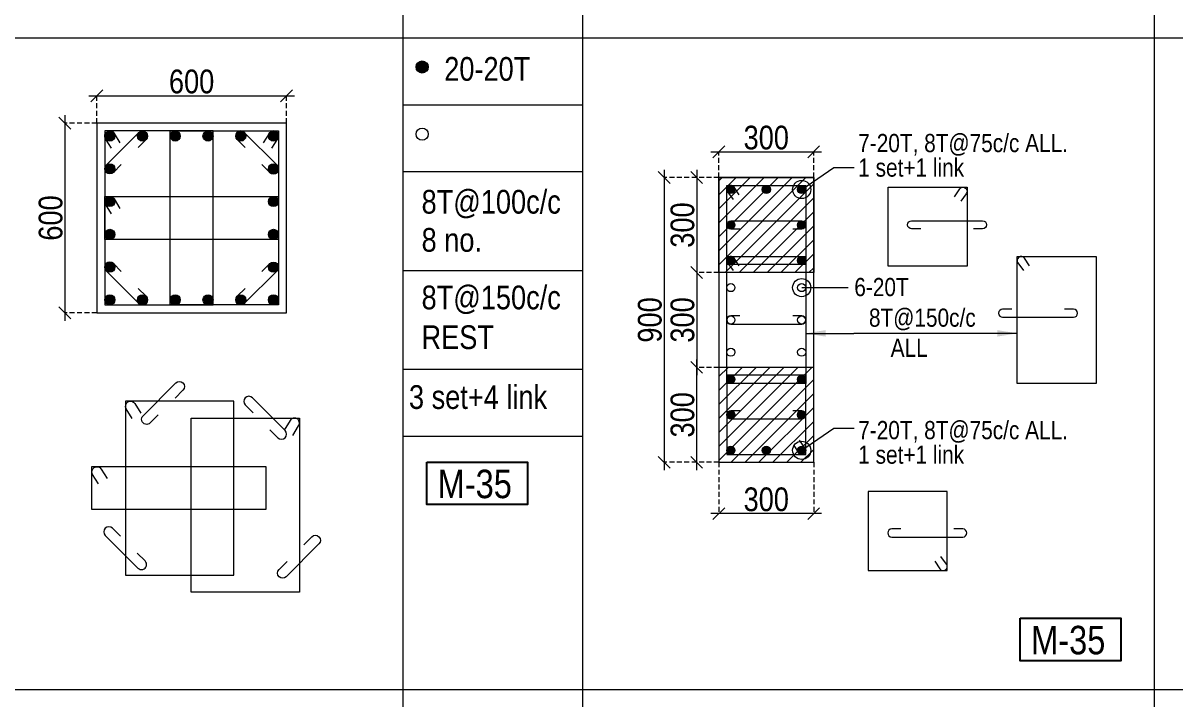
# Model space of a CAD drawing. Header units: millimetres. Extents: x 1112055 to 3390982, y -148532 to 766891.
# Drawn here: x 2099967 to 2114544, y 162999 to 171545 of the extents above; entities that cross this region are included whole.
import ezdxf
from ezdxf.enums import TextEntityAlignment as Align

# ---------------------------------------------------------------- set-up
doc = ezdxf.new("R2010")
doc.units = ezdxf.units.MM
doc.header["$PDMODE"] = 35
doc.header["$PDSIZE"] = -25
doc.linetypes.add('DASHED2', pattern=[0.375, 0.25, -0.125])
doc.linetypes.add('Hidden', pattern=[9.525, 6.35, -3.175])
for name, color, linetype, lineweight in [('B COL', 1, 'Continuous', 30), ('B COL. SIZE DIM', 220, 'Continuous', 25), ('B COLSCH', 204, 'Continuous', 20), ('B COLUMN', 1, 'Hidden', 9), ('B STEEL', 34, 'Continuous', 15), ('B-ST TEXT', 7, 'Continuous', 9), ('F HATCH', 251, 'Continuous', 18)]:
    doc.layers.add(name, color=color, linetype=linetype, lineweight=lineweight)
doc.layers.add('B TEXT', color=7, linetype='Continuous')
doc.styles.add('dim inside', font='romans.shx', dxfattribs={"width": 0.8, "height": 125})
doc.styles.add('SWINC', font='swissc.ttf')
doc.styles.add('TAHOMA', font='tahoma.ttf')
doc.dimstyles.new('dim inside', dxfattribs={"dimtxt": 125, "dimasz": 100, "dimexe": 0, "dimexo": 0, "dimgap": 10, "dimtad": 0, "dimdec": 0, "dimzin": 0, "dimdsep": 46, "dimtxsty": 'dim inside', "dimblk": 'SMALL', "dimcen": 0.09, "dimadec": 0, "dimazin": 0, "dimtfac": 1, "dimtdec": 0, "dimtofl": 0, "dimtmove": 0, "dimatfit": 3, "dimfxl": 1, "dimtolj": 1, "dimtzin": 0, "dimarcsym": 2})
doc.dimstyles.new('PARESH', dxfattribs={"dimscale": 0, "dimtxt": 300, "dimasz": 150, "dimexe": 150, "dimexo": 150, "dimgap": 25, "dimtad": 1, "dimdec": 0, "dimzin": 0, "dimdsep": 46, "dimtxsty": 'TAHOMA', "dimblk": 'ARCHTICK', "dimcen": 100, "dimdle": 150, "dimclrd": 251, "dimclre": 251, "dimclrt": 6, "dimadec": 0, "dimazin": 0, "dimtfac": 1, "dimtdec": 0, "dimtix": 1, "dimtofl": 0, "dimtmove": 0, "dimatfit": 2, "dimfxl": 0.18, "dimtolj": 1, "dimtzin": 0, "dimlwd": 9, "dimlwe": 9, "dimarcsym": 0})
pattern_1 = [(45, (1207859.92, 97189.89), (-88.388348, 88.388348), [])]

# ---------------------------------------------------------------- blocks, each defined once
blk = doc.blocks.new('_Oblique')
at = {"color": 0, "linetype": 'ByBlock', "lineweight": -2}
blk.add_line((-0.5, -0.5), (0.5, 0.5), dxfattribs=at)
blk = doc.blocks.new('*D291')
at = {"layer": 'B COL. SIZE DIM', "color": 250, "lineweight": 9, "ltscale": 250, "transparency": 16777216}
blk.add_line((2100800, 170625), (2103400, 170625), dxfattribs=at)
at = {"layer": 'B COL. SIZE DIM', "color": 250, "linetype": 'DASHED2', "lineweight": 9, "ltscale": 250, "transparency": 16777216}
for p, q in [((2100900, 170280), (2100900, 170625)), ((2103300, 170280), (2103300, 170625))]:
    blk.add_line(p, q, dxfattribs=at)
at = {"layer": 'Defpoints', "color": 0, "ltscale": 250, "transparency": 16777216}
for p in [(2103300, 170625), (2100900, 170280), (2103300, 170280)]:
    blk.add_point(p, dxfattribs=at)
at = {"layer": 'B COL. SIZE DIM', "color": 250, "lineweight": 9, "ltscale": 250, "transparency": 16777216, "xscale": 150, "yscale": 150, "zscale": 150, "rotation": 180}
blk.add_blockref('_Oblique', (2100900, 170625), dxfattribs=at)
at = {"layer": 'B COL. SIZE DIM', "color": 250, "lineweight": 9, "ltscale": 250, "transparency": 16777216, "xscale": 150, "yscale": 150, "zscale": 150}
blk.add_blockref('_Oblique', (2103300, 170625), dxfattribs=at)
at = {"layer": 'B COL. SIZE DIM', "color": 6, "ltscale": 250, "transparency": 16777216, "insert": (2102100, 170804), "char_height": 300, "attachment_point": 5, "style": 'SWINC'}
blk.add_mtext('\\A1;600', dxfattribs=at)
blk = doc.blocks.new('*D292')
at = {"layer": 'B COL. SIZE DIM', "color": 250, "lineweight": 9, "ltscale": 250, "transparency": 16777216}
blk.add_line((2100496, 170380), (2100496, 167780), dxfattribs=at)
at = {"layer": 'B COL. SIZE DIM', "color": 250, "linetype": 'DASHED2', "lineweight": 9, "ltscale": 250, "transparency": 16777216}
for p, q in [((2100900, 170280), (2100496, 170280)), ((2100900, 167880), (2100496, 167880))]:
    blk.add_line(p, q, dxfattribs=at)
at = {"layer": 'Defpoints', "color": 0, "ltscale": 250, "transparency": 16777216}
for p in [(2100900, 170280), (2100496, 167880), (2100900, 167880)]:
    blk.add_point(p, dxfattribs=at)
at = {"layer": 'B COL. SIZE DIM', "color": 250, "lineweight": 9, "ltscale": 250, "transparency": 16777216, "xscale": 150, "yscale": 150, "zscale": 150}
for p, rotation in [((2100496, 170280), 90), ((2100496, 167880), 270)]:
    blk.add_blockref('_Oblique', p, dxfattribs=dict(at, rotation=rotation))
at = {"layer": 'B COL. SIZE DIM', "color": 6, "ltscale": 250, "transparency": 16777216, "insert": (2100317, 169080), "char_height": 300, "attachment_point": 5, "rotation": 90, "style": 'SWINC'}
blk.add_mtext('\\A1;600', dxfattribs=at)
blk = doc.blocks.new('*D332')
at = {"layer": 'B COL. SIZE DIM', "color": 250, "lineweight": 9, "ltscale": 250, "transparency": 16777216}
blk.add_line((2108672, 169916), (2110072, 169916), dxfattribs=at)
at = {"layer": 'B COL. SIZE DIM', "color": 250, "linetype": 'DASHED2', "lineweight": 9, "ltscale": 250, "transparency": 16777216}
for p, q in [((2108772, 169591), (2108772, 169916)), ((2109972, 169591), (2109972, 169916))]:
    blk.add_line(p, q, dxfattribs=at)
at = {"layer": 'Defpoints', "color": 0, "ltscale": 250, "transparency": 16777216}
for p in [(2109972, 169916), (2108772, 169591), (2109972, 169591)]:
    blk.add_point(p, dxfattribs=at)
at = {"layer": 'B COL. SIZE DIM', "color": 250, "lineweight": 9, "ltscale": 250, "transparency": 16777216, "xscale": 150, "yscale": 150, "zscale": 150, "rotation": 180}
blk.add_blockref('_Oblique', (2108772, 169916), dxfattribs=at)
at = {"layer": 'B COL. SIZE DIM', "color": 250, "lineweight": 9, "ltscale": 250, "transparency": 16777216, "xscale": 150, "yscale": 150, "zscale": 150}
blk.add_blockref('_Oblique', (2109972, 169916), dxfattribs=at)
at = {"layer": 'B COL. SIZE DIM', "color": 6, "ltscale": 250, "transparency": 16777216, "insert": (2109372, 170095), "char_height": 300, "attachment_point": 5, "style": 'SWINC'}
blk.add_mtext('\\A1;300', dxfattribs=at)
blk = doc.blocks.new('*D333')
at = {"layer": 'B COL. SIZE DIM', "color": 250, "lineweight": 9, "ltscale": 250, "transparency": 16777216}
blk.add_line((2108492, 168491), (2108492, 167091), dxfattribs=at)
at = {"layer": 'B COL. SIZE DIM', "color": 250, "linetype": 'DASHED2', "lineweight": 9, "ltscale": 250, "transparency": 16777216}
for p, q in [((2108772, 168391), (2108492, 168391)), ((2108772, 167191), (2108492, 167191))]:
    blk.add_line(p, q, dxfattribs=at)
at = {"layer": 'Defpoints', "color": 0, "ltscale": 250, "transparency": 16777216}
for p in [(2108772, 168391), (2108492, 167191), (2108772, 167191)]:
    blk.add_point(p, dxfattribs=at)
at = {"layer": 'B COL. SIZE DIM', "color": 250, "lineweight": 9, "ltscale": 250, "transparency": 16777216, "xscale": 150, "yscale": 150, "zscale": 150}
for p, rotation in [((2108492, 168391), 90), ((2108492, 167191), 270)]:
    blk.add_blockref('_Oblique', p, dxfattribs=dict(at, rotation=rotation))
at = {"layer": 'B COL. SIZE DIM', "color": 6, "ltscale": 250, "transparency": 16777216, "insert": (2108313, 167791), "char_height": 300, "attachment_point": 5, "rotation": 90, "style": 'SWINC'}
blk.add_mtext('\\A1;300', dxfattribs=at)
blk = doc.blocks.new('*D334')
at = {"layer": 'B COL. SIZE DIM', "color": 250, "lineweight": 9, "ltscale": 250, "transparency": 16777216}
blk.add_line((2108492, 169691), (2108492, 168291), dxfattribs=at)
at = {"layer": 'B COL. SIZE DIM', "color": 250, "linetype": 'DASHED2', "lineweight": 9, "ltscale": 250, "transparency": 16777216}
for p, q in [((2108772, 169591), (2108492, 169591)), ((2108772, 168391), (2108492, 168391))]:
    blk.add_line(p, q, dxfattribs=at)
at = {"layer": 'Defpoints', "color": 0, "ltscale": 250, "transparency": 16777216}
for p in [(2108772, 169591), (2108492, 168391), (2108772, 168391)]:
    blk.add_point(p, dxfattribs=at)
at = {"layer": 'B COL. SIZE DIM', "color": 250, "lineweight": 9, "ltscale": 250, "transparency": 16777216, "xscale": 150, "yscale": 150, "zscale": 150}
for p, rotation in [((2108492, 169591), 90), ((2108492, 168391), 270)]:
    blk.add_blockref('_Oblique', p, dxfattribs=dict(at, rotation=rotation))
at = {"layer": 'B COL. SIZE DIM', "color": 6, "ltscale": 250, "transparency": 16777216, "insert": (2108313, 168991), "char_height": 300, "attachment_point": 5, "rotation": 90, "style": 'SWINC'}
blk.add_mtext('\\A1;300', dxfattribs=at)
blk = doc.blocks.new('*D335')
at = {"layer": 'B COL. SIZE DIM', "color": 250, "lineweight": 9, "ltscale": 250, "transparency": 16777216}
blk.add_line((2108492, 165891), (2108492, 167291), dxfattribs=at)
at = {"layer": 'B COL. SIZE DIM', "color": 250, "linetype": 'DASHED2', "lineweight": 9, "ltscale": 250, "transparency": 16777216}
for p, q in [((2108772, 167191), (2108492, 167191)), ((2108772, 165991), (2108492, 165991))]:
    blk.add_line(p, q, dxfattribs=at)
at = {"layer": 'Defpoints', "color": 0, "ltscale": 250, "transparency": 16777216}
for p in [(2108492, 167191), (2108772, 167191), (2108772, 165991)]:
    blk.add_point(p, dxfattribs=at)
at = {"layer": 'B COL. SIZE DIM', "color": 250, "lineweight": 9, "ltscale": 250, "transparency": 16777216, "xscale": 150, "yscale": 150, "zscale": 150}
for p, rotation in [((2108492, 167191), 90), ((2108492, 165991), 270)]:
    blk.add_blockref('_Oblique', p, dxfattribs=dict(at, rotation=rotation))
at = {"layer": 'B COL. SIZE DIM', "color": 6, "ltscale": 250, "transparency": 16777216, "insert": (2108313, 166591), "char_height": 300, "attachment_point": 5, "rotation": 90, "style": 'SWINC'}
blk.add_mtext('\\A1;300', dxfattribs=at)
blk = doc.blocks.new('*D336')
at = {"layer": 'B COL. SIZE DIM', "color": 250, "lineweight": 9, "ltscale": 250, "transparency": 16777216}
blk.add_line((2108079, 169691), (2108079, 165891), dxfattribs=at)
at = {"layer": 'B COL. SIZE DIM', "color": 250, "linetype": 'DASHED2', "lineweight": 9, "ltscale": 250, "transparency": 16777216}
for p, q in [((2108772, 169591), (2108079, 169591)), ((2108772, 165991), (2108079, 165991))]:
    blk.add_line(p, q, dxfattribs=at)
at = {"layer": 'Defpoints', "color": 0, "ltscale": 250, "transparency": 16777216}
for p in [(2108772, 169591), (2108079, 165991), (2108772, 165991)]:
    blk.add_point(p, dxfattribs=at)
at = {"layer": 'B COL. SIZE DIM', "color": 250, "lineweight": 9, "ltscale": 250, "transparency": 16777216, "xscale": 150, "yscale": 150, "zscale": 150}
for p, rotation in [((2108079, 169591), 90), ((2108079, 165991), 270)]:
    blk.add_blockref('_Oblique', p, dxfattribs=dict(at, rotation=rotation))
at = {"layer": 'B COL. SIZE DIM', "color": 6, "ltscale": 250, "transparency": 16777216, "insert": (2107900, 167791), "char_height": 300, "attachment_point": 5, "rotation": 90, "style": 'SWINC'}
blk.add_mtext('\\A1;900', dxfattribs=at)
blk = doc.blocks.new('*D440')
at = {"layer": 'B COL. SIZE DIM', "color": 250, "linetype": 'DASHED2', "lineweight": 9, "ltscale": 250, "transparency": 16777216}
for p, q in [((2108772, 165991), (2108772, 165342)), ((2109972, 165991), (2109972, 165342))]:
    blk.add_line(p, q, dxfattribs=at)
at = {"layer": 'B COL. SIZE DIM', "color": 250, "lineweight": 9, "ltscale": 250, "transparency": 16777216}
blk.add_line((2110072, 165342), (2108672, 165342), dxfattribs=at)
at = {"layer": 'Defpoints', "color": 0, "ltscale": 250, "transparency": 16777216}
for p in [(2108772, 165991), (2109972, 165991), (2108772, 165342)]:
    blk.add_point(p, dxfattribs=at)
at = {"layer": 'B COL. SIZE DIM', "color": 250, "lineweight": 9, "ltscale": 250, "transparency": 16777216, "xscale": 150, "yscale": 150, "zscale": 150, "rotation": 180}
blk.add_blockref('_Oblique', (2108772, 165342), dxfattribs=at)
at = {"layer": 'B COL. SIZE DIM', "color": 250, "lineweight": 9, "ltscale": 250, "transparency": 16777216, "xscale": 150, "yscale": 150, "zscale": 150}
blk.add_blockref('_Oblique', (2109972, 165342), dxfattribs=at)
at = {"layer": 'B COL. SIZE DIM', "color": 6, "ltscale": 250, "transparency": 16777216, "insert": (2109372, 165521), "char_height": 300, "attachment_point": 5, "style": 'SWINC'}
blk.add_mtext('\\A1;300', dxfattribs=at)
blk = doc.blocks.new('_ArchTick')
at = {"color": 0, "linetype": 'ByBlock', "const_width": 0.15}
blk.add_lwpolyline([(-0.5, -0.5), (0.5, 0.5)], dxfattribs=at)

msp = doc.modelspace()

# ---------------------------------------------------------------- hatches: boundary and pattern name
at = {"layer": 'B STEEL', "lineweight": 9, "ltscale": 0.5}
h = msp.add_hatch(color=34, dxfattribs=at)
edge = h.paths.add_edge_path()
edge.add_arc((2105018.5, 170989.6), 76.8, 0, 360)
h = msp.add_hatch(color=34, dxfattribs=at)
edge = h.paths.add_edge_path()
edge.add_arc((2101064.2, 170116.4), 64, 0, 360)
h = msp.add_hatch(color=34, dxfattribs=at)
edge = h.paths.add_edge_path()
edge.add_arc((2101478.6, 170116.4), 64, 180, 540, ccw=False)
at = {"layer": 'B STEEL'}
h = msp.add_hatch(color=34, dxfattribs=at)
edge = h.paths.add_edge_path()
edge.add_arc((2101893, 170116.4), 64, 0, 360)
h = msp.add_hatch(color=34, dxfattribs=at)
edge = h.paths.add_edge_path()
edge.add_arc((2102307.4, 170116.4), 64, 0, 360)
at = {"layer": 'B STEEL', "lineweight": 9, "ltscale": 0.5}
h = msp.add_hatch(color=34, dxfattribs=at)
edge = h.paths.add_edge_path()
edge.add_arc((2102721.8, 170116.4), 64, 180, 540, ccw=False)
h = msp.add_hatch(color=34, dxfattribs=at)
edge = h.paths.add_edge_path()
edge.add_arc((2103136.1, 170116.4), 64, 180, 540, ccw=False)
h = msp.add_hatch(color=34, dxfattribs=at)
edge = h.paths.add_edge_path()
edge.add_arc((2101064.2, 169702), 64, 0, 360)
h = msp.add_hatch(color=34, dxfattribs=at)
edge = h.paths.add_edge_path()
edge.add_arc((2103136.1, 169702), 64, 180, 540, ccw=False)
at = {"layer": 'B STEEL', "lineweight": 13}
h = msp.add_hatch(color=256, dxfattribs=at)
h.dxf.hatch_style = 1
edge = h.paths.add_edge_path()
edge.add_arc((2108923.5, 169440.1), 51.4, 0, 360)
h = msp.add_hatch(color=256, dxfattribs=at)
h.dxf.hatch_style = 1
edge = h.paths.add_edge_path()
edge.add_arc((2109372.1, 169440.1), 51.4, 0, 360)
h = msp.add_hatch(color=256, dxfattribs=at)
h.dxf.hatch_style = 1
edge = h.paths.add_edge_path()
edge.add_arc((2109820.7, 169440.1), 51.4, 0, 360)
at = {"layer": 'B STEEL'}
h = msp.add_hatch(color=34, dxfattribs=at)
edge = h.paths.add_edge_path()
edge.add_arc((2101064.2, 169287.6), 64, 0, 360)
h = msp.add_hatch(color=34, dxfattribs=at)
edge = h.paths.add_edge_path()
edge.add_arc((2103136.1, 169287.6), 64, 0, 360)
at = {"layer": 'B STEEL', "lineweight": 13}
h = msp.add_hatch(color=256, dxfattribs=at)
h.dxf.hatch_style = 1
edge = h.paths.add_edge_path()
edge.add_arc((2108923.5, 168991.5), 51.4, 0, 360)
h = msp.add_hatch(color=256, dxfattribs=at)
h.dxf.hatch_style = 1
edge = h.paths.add_edge_path()
edge.add_arc((2109820.7, 168991.5), 51.4, 0, 360)
at = {"layer": 'B STEEL'}
h = msp.add_hatch(color=34, dxfattribs=at)
edge = h.paths.add_edge_path()
edge.add_arc((2101064.2, 168873.2), 64, 0, 360)
h = msp.add_hatch(color=34, dxfattribs=at)
edge = h.paths.add_edge_path()
edge.add_arc((2103136.1, 168873.2), 64, 0, 360)
at = {"layer": 'B STEEL', "lineweight": 9, "ltscale": 0.5}
h = msp.add_hatch(color=34, dxfattribs=at)
edge = h.paths.add_edge_path()
edge.add_arc((2101064.2, 168458.9), 64, 0, 360)
h = msp.add_hatch(color=34, dxfattribs=at)
edge = h.paths.add_edge_path()
edge.add_arc((2103136.1, 168458.9), 64, 180, 540, ccw=False)
at = {"layer": 'B STEEL', "lineweight": 13}
h = msp.add_hatch(color=256, dxfattribs=at)
h.dxf.hatch_style = 1
edge = h.paths.add_edge_path()
edge.add_arc((2108923.5, 168542.9), 51.4, 0, 360)
h = msp.add_hatch(color=256, dxfattribs=at)
h.dxf.hatch_style = 1
edge = h.paths.add_edge_path()
edge.add_arc((2109820.7, 168542.9), 51.4, 0, 360)
at = {"layer": 'B STEEL', "lineweight": 9, "ltscale": 0.5}
h = msp.add_hatch(color=34, dxfattribs=at)
edge = h.paths.add_edge_path()
edge.add_arc((2101064.2, 168044.5), 64, 0, 360, ccw=False)
h = msp.add_hatch(color=34, dxfattribs=at)
edge = h.paths.add_edge_path()
edge.add_arc((2101478.6, 168044.5), 64, -180, 180)
at = {"layer": 'B STEEL'}
h = msp.add_hatch(color=34, dxfattribs=at)
edge = h.paths.add_edge_path()
edge.add_arc((2101893, 168044.5), 64, 0, 360)
h = msp.add_hatch(color=34, dxfattribs=at)
edge = h.paths.add_edge_path()
edge.add_arc((2102307.4, 168044.5), 64, 0, 360)
at = {"layer": 'B STEEL', "lineweight": 9, "ltscale": 0.5}
h = msp.add_hatch(color=34, dxfattribs=at)
edge = h.paths.add_edge_path()
edge.add_arc((2102721.8, 168044.5), 64, -180, 180)
h = msp.add_hatch(color=34, dxfattribs=at)
edge = h.paths.add_edge_path()
edge.add_arc((2103136.1, 168044.5), 64, -180, 180)
at = {"layer": 'B STEEL', "lineweight": 13}
h = msp.add_hatch(color=256, dxfattribs=at)
h.dxf.hatch_style = 1
edge = h.paths.add_edge_path()
edge.add_arc((2108923.5, 167040.1), 51.4, 0, 360)
h = msp.add_hatch(color=256, dxfattribs=at)
h.dxf.hatch_style = 1
edge = h.paths.add_edge_path()
edge.add_arc((2109820.7, 167040.1), 51.4, 0, 360)
h = msp.add_hatch(color=256, dxfattribs=at)
h.dxf.hatch_style = 1
edge = h.paths.add_edge_path()
edge.add_arc((2108923.5, 166591.5), 51.4, 0, 360)
h = msp.add_hatch(color=256, dxfattribs=at)
h.dxf.hatch_style = 1
edge = h.paths.add_edge_path()
edge.add_arc((2109820.7, 166591.5), 51.4, 0, 360)
h = msp.add_hatch(color=256, dxfattribs=at)
h.dxf.hatch_style = 1
edge = h.paths.add_edge_path()
edge.add_arc((2108923.5, 166142.9), 51.4, 0, 360)
h = msp.add_hatch(color=256, dxfattribs=at)
h.dxf.hatch_style = 1
edge = h.paths.add_edge_path()
edge.add_arc((2109372.1, 166142.9), 51.4, 0, 360)
h = msp.add_hatch(color=256, dxfattribs=at)
h.dxf.hatch_style = 1
edge = h.paths.add_edge_path()
edge.add_arc((2109820.7, 166142.9), 51.4, 0, 360)
at = {"layer": 'F HATCH', "lineweight": 0}
h = msp.add_hatch(dxfattribs=at)
h.set_pattern_fill('ANSI31', color=250, scale=1000)
h.set_pattern_definition(pattern_1)
h.paths.add_polyline_path([(2108772.1, 169591.5), (2109972.1, 169591.5), (2109972.1, 168391.5), (2108772.1, 168391.5)])
h = msp.add_hatch(dxfattribs=at)
h.set_pattern_fill('ANSI31', color=250, scale=1000)
h.set_pattern_definition(pattern_1)
h.paths.add_polyline_path([(2108772.1, 165991.5), (2109972.1, 165991.5), (2109972.1, 167191.5), (2108772.1, 167191.5)])

# ---------------------------------------------------------------- linework, layer by layer
at = {"layer": 'B COL', "lineweight": 13}
for points in [[(2108772.1, 165991.5), (2109972.1, 165991.5), (2109972.1, 169591.5), (2108772.1, 169591.5)], [(2108772.1, 169591.5), (2109972.1, 169591.5), (2109972.1, 168391.5), (2108772.1, 168391.5)], [(2108772.1, 165991.5), (2109972.1, 165991.5), (2109972.1, 167191.5), (2108772.1, 167191.5)]]:
    msp.add_lwpolyline(points, close=True, dxfattribs=at)
at = {"layer": 'B COLSCH', "color": 250, "lineweight": 0}
for p, q in [((2104772.3, 196077.4), (2104772.3, 146638.4)), ((2107046.6, 196077.4), (2107046.6, 139385.8)), ((2114280.2, 196077.4), (2114280.2, 139385.8)), ((2087919, 171357.9), (2215549.8, 171357.9)), ((2104772.3, 170512.9), (2107046.6, 170512.9)), ((2104772.3, 169667.9), (2107046.6, 169667.9)), ((2104772.3, 168418.2), (2107046.6, 168418.2)), ((2104772.3, 167168.4), (2107046.6, 167168.4)), ((2104772.3, 166323.4), (2107046.6, 166323.4)), ((2087919, 163118.1), (2215549.8, 163118.1))]:
    msp.add_line(p, q, dxfattribs=at)
at = {"layer": 'B COLUMN', "color": 1, "linetype": 'ByBlock', "lineweight": 20}
msp.add_lwpolyline([(2100900.2, 167880.4), (2103300.2, 167880.4), (2103300.2, 170280.4), (2100900.2, 170280.4)], close=True, dxfattribs=at)
at = {"layer": 'B STEEL', "color": 34, "lineweight": 9, "ltscale": 0.5}
for points in [[(2101000.2, 167980.4), (2102371.4, 167980.4), (2102371.4, 170180.4), (2101000.2, 170180.4)], [(2103200.2, 167980.4), (2101828.9, 167980.4), (2101828.9, 170180.4), (2103200.2, 170180.4)], [(2101000.2, 169351.7), (2103200.2, 169351.7), (2103200.2, 168809.2), (2101000.2, 168809.2)], [(2101264.2, 164564.9), (2102635.4, 164564.9), (2102635.4, 166764.9), (2101264.2, 166764.9)], [(2103464.2, 164350.3), (2102092.9, 164350.3), (2102092.9, 166550.3), (2103464.2, 166550.3)], [(2100838.2, 165936.1), (2103038.2, 165936.1), (2103038.2, 165393.6), (2100838.2, 165393.6)]]:
    msp.add_lwpolyline(points, close=True, dxfattribs=at)
for points in [[(2101084.4, 169961.4), (2101009.7, 170082.9, -1), (2101118.7, 170150), (2101193.5, 170028.5)], [(2101210.3, 169757.6), (2101109.5, 169656.8, -1), (2101018.9, 169747.3), (2101433.3, 170161.7, -1), (2101523.8, 170071.2), (2101423, 169970.3)], [(2102990, 169757.6), (2103090.9, 169656.8, 1), (2103181.4, 169747.3), (2102767, 170161.7, 1), (2102676.5, 170071.2), (2102777.4, 169970.3)], [(2103115.9, 169961.4), (2103190.7, 170082.9, 1), (2103081.6, 170150), (2103006.9, 170028.5)], [(2101084.4, 169132.6), (2101009.7, 169254.1, -1), (2101118.7, 169321.2), (2101193.5, 169199.7)], [(2109038.1, 168940.1), (2108923.5, 168940.1, -1), (2108923.5, 169042.9), (2109820.7, 169042.9, -1), (2109820.7, 168940.1), (2109706.2, 168940.1)], [(2111326.4, 168943.2), (2111211.8, 168943.2, -1), (2111211.8, 169046), (2112109, 169046, -1), (2112109, 168943.2), (2111994.5, 168943.2)], [(2101210.3, 168403.3), (2101109.5, 168504.1, 1), (2101018.9, 168413.6), (2101433.3, 167999.2, 1), (2101523.8, 168089.7), (2101423, 168190.6)], [(2102990, 168403.3), (2103090.9, 168504.1, -1), (2103181.4, 168413.6), (2102767, 167999.2, -1), (2102676.5, 168089.7), (2102777.4, 168190.6)], [(2101677.3, 166590.3), (2101576.4, 166489.4, -1), (2101485.9, 166580), (2101900.2, 166994.4, -1), (2101990.8, 166903.8), (2101889.9, 166803)], [(2101348.4, 166545.8), (2101273.7, 166667.3, -1), (2101382.7, 166734.4), (2101457.5, 166612.9)], [(2103091.9, 166402.8), (2103192.7, 166301.9, 1), (2103283.3, 166392.4), (2102868.9, 166806.8, 1), (2102778.3, 166716.3), (2102879.2, 166615.4)], [(2109038.1, 166642.9), (2108923.5, 166642.9, 1), (2108923.5, 166540.1), (2109820.7, 166540.1, 1), (2109820.7, 166642.9), (2109706.2, 166642.9)], [(2103379.9, 166331.2), (2103454.7, 166452.7, 1), (2103345.6, 166519.8), (2103270.9, 166398.3)], [(2100922.5, 165717), (2100847.7, 165838.5, -1), (2100956.8, 165905.6), (2101031.5, 165784.1)], [(2101198.1, 165056.6), (2101097.3, 165157.5, 1), (2101006.7, 165067), (2101421.1, 164652.6, 1), (2101511.7, 164743.1), (2101410.8, 164844)], [(2103520.4, 164948.7), (2103621.3, 165049.6, -1), (2103711.8, 164959.1), (2103297.4, 164544.7, -1), (2103206.9, 164635.2), (2103307.8, 164736.1)], [(2111075.9, 165148.5), (2110961.3, 165148.5, 1), (2110961.3, 165045.7), (2111858.5, 165045.7, 1), (2111858.5, 165148.5), (2111743.9, 165148.5)]]:
    msp.add_lwpolyline(points, format="xyb", dxfattribs=at)
at = {"layer": 'B STEEL', "lineweight": 13}
for points in [[(2108872.1, 169491.5), (2109872.1, 169491.5), (2109872.1, 168491.5), (2108872.1, 168491.5)], [(2110912.8, 169469.8), (2111912.8, 169469.8), (2111912.8, 168469.8), (2110912.8, 168469.8)], [(2108872.1, 166091.5), (2109872.1, 166091.5), (2109872.1, 167091.5), (2108872.1, 167091.5)], [(2110662.2, 164621.8), (2111662.2, 164621.8), (2111662.2, 165621.8), (2110662.2, 165621.8)]]:
    msp.add_lwpolyline(points, close=True, dxfattribs=at)
for points in [[(2109029.1, 169371.3), (2108964.4, 169471.3, 1), (2108882.7, 169408.8), (2108951.7, 169314)], [(2111755.7, 169349.7), (2111820.5, 169449.7, -1), (2111902.2, 169387.2), (2111833.2, 169292.3)], [(2109715.1, 166211.6), (2109779.9, 166111.7, 1), (2109861.6, 166174.1), (2109792.5, 166269)], [(2111505.2, 164742), (2111570, 164642, 1), (2111651.7, 164704.5), (2111582.7, 164799.3)]]:
    msp.add_lwpolyline(points, format="xyb", dxfattribs=at)
at = {"layer": 'B STEEL', "color": 3, "lineweight": 13}
for points in [[(2109872.1, 166988.6), (2108872.1, 166988.6), (2108872.1, 168594.3), (2109872.1, 168594.3)], [(2113546.9, 166988.6), (2112546.9, 166988.6), (2112546.9, 168594.3), (2113546.9, 168594.3)]]:
    msp.add_lwpolyline(points, close=True, dxfattribs=at)
for points in [[(2109029.1, 168474.1), (2108964.4, 168574.1, 1), (2108882.7, 168511.7), (2108951.7, 168416.8)], [(2112703.9, 168474.1), (2112639.1, 168574.1, 1), (2112557.4, 168511.7), (2112626.4, 168416.8)], [(2109038.1, 167842.3), (2108923.5, 167842.3, 1), (2108923.5, 167739.4), (2109820.7, 167739.4, 1), (2109820.7, 167842.3), (2109706.2, 167842.3)], [(2112477.5, 167927.3), (2112363, 167927.3, 1), (2112363, 167824.4), (2113260.2, 167824.4, 1), (2113260.2, 167927.3), (2113145.6, 167927.3)]]:
    msp.add_lwpolyline(points, format="xyb", dxfattribs=at)
at = {"layer": 'B STEEL', "color": 34, "lineweight": 9, "ltscale": 0.5}
for centre, radius in [((2105018.5, 170989.6), 76.8), ((2101064.2, 170116.4), 64), ((2101478.6, 170116.4), 64), ((2101893, 170116.4), 64), ((2102307.4, 170116.4), 64), ((2102721.8, 170116.4), 64), ((2103136.1, 170116.4), 64), ((2105018.5, 170139.3), 76.8), ((2101064.2, 169702), 64), ((2103136.1, 169702), 64), ((2101064.2, 169287.6), 64), ((2103136.1, 169287.6), 64), ((2101064.2, 168873.2), 64), ((2103136.1, 168873.2), 64), ((2101064.2, 168458.9), 64), ((2103136.1, 168458.9), 64), ((2101064.2, 168044.5), 64), ((2101478.6, 168044.5), 64), ((2101893, 168044.5), 64), ((2102307.4, 168044.5), 64), ((2102721.8, 168044.5), 64), ((2103136.1, 168044.5), 64)]:
    msp.add_circle(centre, radius, dxfattribs=at)
at = {"layer": 'B STEEL', "lineweight": 13}
for centre in [(2108923.5, 169440.1), (2109372.1, 169440.1), (2109820.7, 169440.1), (2108923.5, 168991.5), (2109820.7, 168991.5), (2108923.5, 168542.9), (2109820.7, 168542.9), (2108923.5, 168200.1), (2109820.7, 168200.1), (2108923.5, 167790.8), (2109820.7, 167790.8), (2108923.5, 167382.9), (2109820.7, 167382.9), (2108923.5, 167040.1), (2109820.7, 167040.1), (2108923.5, 166591.5), (2109820.7, 166591.5), (2108923.5, 166142.9), (2109372.1, 166142.9), (2109820.7, 166142.9)]:
    msp.add_circle(centre, 51.4, dxfattribs=at)
at = {"layer": 'B TEXT', "color": 1}
for points in [[(2105075.9, 165994.4), (2106350.5, 165994.4), (2106350.5, 165456.4), (2105075.9, 165456.4)], [(2112586.1, 164019.7), (2113860.7, 164019.7), (2113860.7, 163481.7), (2112586.1, 163481.7)]]:
    msp.add_lwpolyline(points, close=True, dxfattribs=at)

# ---------------------------------------------------------------- texts
at = {"layer": 'B TEXT', "style": 'SWINC'}
for s, p in [('20-20T', (2105297, 170815)), ('8T@100c/c', (2105010.1, 169135.2)), ('8 no.', (2105010.1, 168653.4)), ('8T@150c/c', (2105010.1, 167925.3)), ('REST', (2105010.1, 167422.9)), ('3 set+4 link', (2104850.5, 166665.9))]:
    msp.add_text(s, height=300, dxfattribs=at).set_placement(p)
at = {"layer": 'B TEXT', "lineweight": 15, "style": 'SWINC'}
for s, p in [('7-20T, 8T@75c/c ALL.', (2110535.7, 169844)), ('1 set+1 link', (2110535.7, 169533.8)), ('6-20T', (2110486.1, 168022.8)), ('8T@150c/c', (2110671.6, 167636.2)), ('ALL', (2110946.2, 167255.5)), ('7-20T, 8T@75c/c ALL.', (2110535.7, 166214.2)), ('1 set+1 link', (2110535.7, 165904))]:
    msp.add_text(s, height=230, dxfattribs=at).set_placement(p, align=Align.BOTTOM_LEFT)
at = {"layer": 'B TEXT', "color": 1, "style": 'SWINC'}
for p in [(2105213.3, 165429.8), (2112723.5, 163455.2)]:
    msp.add_text('M-35', height=360, dxfattribs=at).set_placement(p, align=Align.BOTTOM_LEFT)

# ---------------------------------------------------------------- dimensions: what is measured, and where the dimension line sits
at = {"layer": 'B COL. SIZE DIM', "color": 250, "ltscale": 250}
for base, p1, p2, picture, middle in [((2103300.2, 170625.4), (2100900.2, 170280.4), (2103300.2, 170280.4), '*D291', (2102100.2, 170804.4)), ((2109972.1, 169916.3), (2108772.1, 169591.5), (2109972.1, 169591.5), '*D332', (2109372.1, 170095.1)), ((2108772.1, 165341.9), (2109972.1, 165991.5), (2108772.1, 165991.5), '*D440', (2109372.1, 165520.7))]:
    dim = msp.add_linear_dim(base=base, p1=p1, p2=p2, dimstyle='dim inside', override={"dimtxt": 300, "dimasz": 150, "dimgap": 25, "dimtad": 3, "dimlfac": 0.25, "dimtxsty": 'SWINC', "dimblk1": 'Oblique', "dimblk2": 'Oblique', "dimsah": 1, "dimdle": 100, "dimclrd": 250, "dimclre": 250, "dimclrt": 6, "dimfxl": 1000, "dimlwd": 9, "dimlwe": 9}, dxfattribs=at)
    dim.commit()
    dim.dimension.update_dxf_attribs({"geometry": picture, "text_midpoint": middle})
for base, p1, p2, angle, picture, middle in [((2100496.3, 167880.4), (2100900.2, 170280.4), (2100900.2, 167880.4), 90, '*D292', (2100317.3, 169080.4)), ((2108079.4, 165991.5), (2108772.1, 169591.5), (2108772.1, 165991.5), 90, '*D336', (2107900.4, 167791.5)), ((2108491.6, 168391.5), (2108772.1, 169591.5), (2108772.1, 168391.5), 90, '*D334', (2108312.8, 168991.5)), ((2108491.6, 167191.5), (2108772.1, 168391.5), (2108772.1, 167191.5), 90, '*D333', (2108312.8, 167791.5)), ((2108491.6, 167191.5), (2108772.1, 165991.5), (2108772.1, 167191.5), 270, '*D335', (2108312.8, 166591.5))]:
    dim = msp.add_linear_dim(base=base, p1=p1, p2=p2, angle=angle, dimstyle='dim inside', override={"dimtxt": 300, "dimasz": 150, "dimgap": 25, "dimtad": 3, "dimlfac": 0.25, "dimtxsty": 'SWINC', "dimblk1": 'Oblique', "dimblk2": 'Oblique', "dimsah": 1, "dimdle": 100, "dimclrd": 250, "dimclre": 250, "dimclrt": 6, "dimfxl": 1000, "dimlwd": 9, "dimlwe": 9}, dxfattribs=at)
    dim.commit()
    dim.dimension.update_dxf_attribs({"geometry": picture, "text_midpoint": middle})

# ---------------------------------------------------------------- leaders
at = {"layer": 'B-ST TEXT', "lineweight": 15}
for points, override in [([(2109820.7, 169440.1), (2110227.9, 169719.7), (2110482.3, 169719.7)], {"dimscale": 1, "dimasz": 230, "dimtad": 0, "dimclrd": 0, "dimldrblk": 'Origin', "dimtfill": 2}), ([(2109820.7, 168200.1), (2110409.1, 168200.1)], {"dimscale": 1, "dimasz": 230, "dimtad": 0, "dimclrd": 0, "dimldrblk": 'Origin', "dimtfill": 2}), ([(2109872.1, 167621.3), (2110481.3, 167621.3)], {"dimscale": 1, "dimasz": 250, "dimtad": 0, "dimclrd": 0, "dimtfill": 2}), ([(2112546.9, 167621.3), (2110481.3, 167621.3)], {"dimscale": 1, "dimasz": 250, "dimtad": 0, "dimclrd": 0, "dimtfill": 2}), ([(2109820.7, 166142.9), (2110227.9, 166422.5), (2110482.3, 166422.5)], {"dimscale": 1, "dimasz": 230, "dimtad": 0, "dimclrd": 0, "dimldrblk": 'Origin', "dimtfill": 2})]:
    msp.add_leader(points, dimstyle='PARESH', override=override, dxfattribs=at)

doc.saveas('drawing.dxf')
